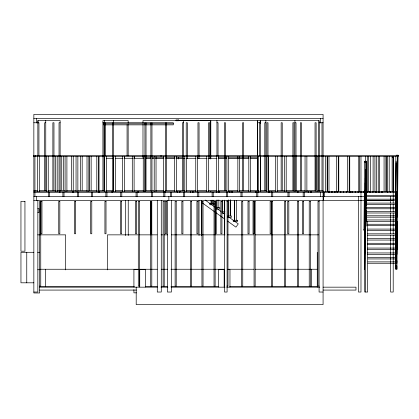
<?xml version="1.0" encoding="UTF-8"?>
<svg xmlns="http://www.w3.org/2000/svg" width="419" height="419" viewBox="0 0 419 419"><rect width="100%" height="100%" fill="white"/><g stroke="black" fill="none" stroke-linecap="round" stroke-linejoin="round"><path stroke-width="0.63" d="M364.703 161.226L364.703 162.163L366.52 162.163L366.515 161.226L364.703 161.226L363.938 230.293L363.938 229.355M366.248 226.066L366.505 197.978L365.41 197.978L364.692 269.218L364.671 265.976M366.421 171.245L366.515 161.226L366.505 195.406M366.248 221.515L366.368 210.401M366.416 205.823L366.431 204.519M366.447 203.21L366.505 197.978M395.473 225.668L395.41 233.252L395.494 225.422M395.489 224.364L395.656 208.699M395.672 207.395L396.165 161.048M395.51 224.113L395.719 204.535M395.73 203.225L396.165 162.761M396.489 203.21L396.542 197.978L397.636 197.978L396.913 269.218L395.824 269.218L396.474 204.519M395.824 269.218L396.542 197.978M397.343 222.154L397.228 233.252L397.222 232.194M397.422 214.978L398.045 155.177L396.227 155.177M33.85 118.388L323.08 118.388M178.41 120.599L210.815 120.599L210.804 158.901M33.85 122.751L38.936 122.751L38.936 155.884M45.755 122.751L44.665 122.751L44.665 190.32M60.132 122.751L59.042 122.751L59.042 190.32M102.917 122.751L173.283 122.751L173.283 124.862L103.624 124.862L103.624 122.751M183.517 122.751L182.427 122.751L182.427 190.32M216.948 122.751L218.042 122.751L218.042 155.884M257.664 122.751L260.482 122.751L260.482 190.32M265.871 122.751L264.782 122.751L264.782 190.32M294.934 122.751L296.024 122.751L296.024 190.32M319.084 122.751L323.08 122.751M103.624 123.804L173.283 123.804M392.111 157.23L393.205 157.23M146.257 157.822L150.83 157.822M152.139 157.822L154.098 157.822M155.407 157.822L163.908 157.822M165.866 157.822L175.022 157.822M176.326 157.822L182.213 157.822M218.257 157.822L226.758 157.822M228.716 157.822L248.986 157.822M250.29 157.822L257.481 157.822M106.3 158.277L112.769 158.277M115.482 158.277L122.683 158.277M123.987 158.277L132.498 158.277M133.808 158.277L143.623 158.277M146.236 158.277L150.819 158.277M152.128 158.277L154.092 158.277M155.402 158.277L163.908 158.277M165.872 158.277L175.032 158.277M176.341 158.277L182.228 158.277M183.538 158.277L184.847 158.277M186.156 158.277L195.972 158.277M197.281 158.277L207.096 158.277M208.405 158.277L216.911 158.277M218.22 158.277L226.726 158.277M228.69 158.277L248.975 158.277M250.284 158.277L257.481 158.277M366.468 165.002L366.436 203.095M397.552 168.92L397.531 208.777M397.458 177.447L397.406 217.142M365.101 190.09L365.075 230.471M33.85 190.32L37.275 190.32M39.15 190.32L46.986 190.32M48.29 190.32L55.476 190.32M56.775 190.32L65.27 190.32M66.563 190.32L76.373 190.32M77.662 190.32L87.477 190.32M88.755 190.32L97.271 190.32M98.544 190.32L105.106 190.32M106.41 190.32L113.596 190.32M115.555 190.32L122.736 190.32M124.045 190.32L132.535 190.32M133.839 190.32L143.633 190.32M144.943 190.32L154.108 190.32M155.418 190.32L163.929 190.32M165.238 190.32L175.058 190.32M176.368 190.32L184.873 190.32M186.183 190.32L196.003 190.32M197.312 190.32L206.478 190.32M208.442 190.32L216.953 190.32M218.262 190.32L226.773 190.32M228.737 190.32L237.903 190.32M239.212 190.32L249.033 190.32M250.342 190.32L258.937 190.32M260.162 190.32L266.709 190.32M275.252 190.32L268.019 190.32L268.003 122.751L266.913 122.751L266.913 155.884M277.184 190.32L284.412 190.32M285.695 190.32L294.227 190.32M295.515 190.32L305.336 190.32M306.645 190.32L316.125 190.32L316.125 122.751L315.036 122.751L315.036 190.32M317.775 190.32L323.08 190.32M33.85 191.41L397.636 191.41M33.85 192.499L397.636 192.499M365.41 195.406L397.662 195.406M33.85 196.495L323.08 196.495M323.452 196.495L360.979 196.495M361.162 196.495L364.52 196.495M365.41 196.495L397.662 196.495M366.656 199.177L396.332 199.177M365.368 200.266L365.431 161.226M366.656 200.266L396.332 200.266M397.589 200.266L397.636 156.533M33.85 200.492L323.08 200.492M360.979 200.492L323.452 200.492L323.452 191.41M361.262 200.492L364.52 200.492M366.478 200.492L393.205 200.492M366.52 201.22L365.431 201.22L365.41 197.978M396.563 201.22L397.652 201.22L397.636 197.978M226.878 201.309L227.967 201.309L227.967 286.077L226.878 286.077M319.084 201.309L317.995 201.309L317.995 286.077L319.084 286.077M366.615 203.095L396.903 203.095M366.615 204.477L396.903 204.477M366.567 207.389L396.887 207.389M215.712 207.625L219.776 207.625L219.776 209.008L215.712 209.008M37.846 208.573L38.936 208.573L38.936 212.569L37.846 212.569M365.279 208.777L365.347 169.564M366.567 208.777L396.887 208.777M365.232 211.621L396.84 211.621M222.028 211.763L224.935 211.763M365.232 213.004L396.84 213.004M222.028 213.145L224.935 213.145M365.185 215.759L396.793 215.759M227.852 215.958L231.335 215.958L231.335 217.341L227.852 217.341M365.185 217.142L396.793 217.142M365.143 219.954L396.751 219.954M365.143 221.337L396.751 221.337M364.74 223.39L364.719 263.258M367.673 224.265L397.348 224.265M367.673 225.647L397.348 225.647L397.338 222.332M367.62 229.088L397.296 229.088M367.62 230.471L396.652 230.471M367.568 233.833L395.955 233.833M396.128 233.833L396.144 225.448M37.726 234.855L65.663 234.855L65.663 269.888M138.155 234.855L107.442 234.855L107.442 269.888M139.464 234.855L157.104 234.855M161.027 234.855L162.986 234.855M164.295 234.855L167.558 234.855M171.481 234.855L225.066 234.855M227.679 234.855L253.814 234.855M255.124 234.855L284.527 234.855M285.831 234.855L318.508 234.855M367.568 235.216L395.955 235.216M367.515 238.678L395.903 238.678M397.16 238.678L397.191 240.061M364.939 240.061L364.959 204.503M367.515 240.061L395.903 240.061M367.463 243.292L396.463 243.292M367.463 244.68L396.463 244.68M367.411 248.069L396.442 248.069M367.411 249.457L396.442 249.457M397.055 249.457L397.118 222.012M33.86 252.296L20.955 252.296L20.955 282.809L33.86 282.809M37.726 252.296L39.664 252.296M367.358 252.95L396.39 252.95M364.781 254.333L364.844 214.538M367.358 254.333L396.39 254.333M397.003 254.333L397.023 221.997M364.729 257.565L364.729 258.947M367.955 257.565L396.343 257.565M367.955 258.947L396.343 258.947M367.908 261.875L396.94 261.875M367.908 263.258L396.94 263.258L396.913 260.587M395.803 265.976L396.893 265.976L396.913 269.218M40.308 269.249L138.275 269.249M139.579 269.249L157.225 269.249M161.147 269.249L167.684 269.249M170.947 269.249L224.537 269.249M227.805 269.249L253.945 269.249M255.255 269.249L317.267 269.249M228.03 269.621L229.968 269.621L229.968 287.057M37.726 269.731L39.664 269.731M39.664 286.077L40.753 286.077L40.753 201.309L39.664 201.309L39.664 292.975L33.85 292.975L33.85 114.392L323.08 114.392L323.08 304.608L136.196 304.608L136.196 287.167M39.664 286.69L134.352 286.69M145.461 286.69L157.225 286.69M161.147 286.69L167.684 286.69M170.947 286.69L218.655 286.69M229.764 286.69L317.267 286.69M39.664 287.167L157.397 287.167M161.027 287.167L167.862 287.167M171.135 287.167L225.066 287.167M226.731 287.167L319.812 287.167M323.08 287.167L355.977 287.167L355.977 290.074L323.08 290.074M39.664 290.074L136.468 290.074M33.85 292.033L37.846 292.033L37.846 200.492M323.08 292.033L319.084 292.033L319.084 200.492M136.5 292.844L133.918 292.844L133.918 289.618M205.158 200.041L220.923 211.401M221.976 212.161L224.605 214.057M227.758 216.324L238.27 223.903L235.934 227.145L227.527 221.085M201.24 202.147L224.898 219.189M398.045 155.177L398.05 156.229M397.699 156.533L397.699 191.41M397.27 221.991L397.243 235.216L397.217 222.227M396.51 192.085L396.463 203.095M396.432 191.918L396.384 211.621M396.327 191.897L396.28 219.954M396.248 192.022L396.196 224.574M396.196 225.862L396.196 229.088M396.18 196.197L396.18 224.574M396.039 209.118L396.028 224.594M396.039 225.883L396.028 229.109M396.028 230.398L396.039 238.783M396.039 240.071L396.028 243.292M395.986 213.894L395.986 215.827M395.986 217.121L395.934 224.579M395.986 225.501L395.934 252.95M395.924 220.708L395.84 261.875L395.824 228.989M395.819 156.533L395.819 191.41M393.226 191.41L393.226 156.533L393.205 195.354M393.205 196.495L393.205 203.105M393.205 204.414L393.205 211.605M393.205 212.915L393.205 233.839M393.205 235.148L393.205 292.033L390.66 292.033L390.66 235.148M392.111 156.533L392.111 191.41M390.66 191.41L390.66 192.499M390.66 196.495L390.66 203.105M390.66 204.414L390.66 211.605M390.66 212.915L390.66 233.839M390.314 191.41L390.314 192.499M389.204 156.533L389.204 191.41M387.769 191.41L387.769 192.499M387.596 191.41L387.596 192.499M387.386 156.533L387.386 191.41M386.501 156.533L386.501 191.41M385.889 156.533L385.889 191.41M384.071 156.533L384.071 191.41M382.165 191.41L382.165 192.499M381.704 191.41L381.704 192.499M379.363 156.533L379.363 191.41M379.164 191.41L379.164 192.499M378.818 191.41L378.818 192.499M378.242 156.533L378.242 191.41M376.424 156.533L376.424 191.41M376.272 191.41L376.272 192.499M375.817 191.41L375.817 192.499M374.926 156.533L374.926 191.41M373.109 156.533L373.109 191.41M372.931 191.41L372.931 192.499M370.417 156.533L370.386 192.499M369.872 191.41L369.872 192.499M368.6 156.533L368.6 191.41M367.704 221.337L367.683 292.033L364.886 292.033L364.907 209.118M367.327 191.41L367.327 192.499M367.28 156.533L367.28 191.41M366.981 191.41L366.981 192.499M366.342 210.333L366.342 211.621M366.253 219.954L366.253 210.28L366.206 220.399M366.138 210.385L366.154 211.674M366.138 212.967L366.154 220.059M366.033 210.307L365.997 220.08M365.462 156.533L365.462 161.697M365.253 178.091L365.216 217.142M365.195 182.867L365.143 292.033M364.441 191.41L364.441 192.499M363.87 191.41L363.87 192.499M361.325 191.41L361.325 192.499M360.979 156.533L360.979 292.033L358.439 292.033L358.439 196.495M359.167 156.533L359.167 191.41M358.889 156.533L358.889 191.41M358.439 191.41L358.439 192.499M358.056 191.41L358.056 192.499M355.516 191.41L355.516 192.499M355.171 191.41L355.171 192.499M352.625 191.41L352.625 192.499M352.086 191.41L352.086 192.499M350.766 191.41L350.766 192.499M350.211 191.41L350.211 192.499M349.745 156.533L349.745 191.41M349.546 191.41L349.546 192.499M349.237 156.533L349.2 192.499M347.419 156.533L347.419 191.41M346.654 191.41L346.654 192.499M346.262 191.41L346.262 192.499M343.716 191.41L343.716 192.499M343.371 191.41L343.371 192.499M340.83 191.41L340.83 192.499M340.453 191.41L340.453 192.499M338.782 156.533L338.782 191.41M338.274 156.533L338.274 191.41M337.489 191.41L337.489 192.499M337.117 191.41L337.117 192.499M336.457 156.533L336.457 191.41M335.022 191.41L335.022 192.499M334.619 191.41L334.619 192.499M332.073 191.41L332.073 192.499M331.728 191.41L331.728 192.499M329.187 191.41L329.187 192.499M328.994 156.533L328.994 191.41M328.889 191.41L328.889 192.499M327.312 156.533L327.312 191.41M327.181 156.533L327.181 191.41M325.495 156.533L325.495 191.41M324.547 192.499L324.547 196.495M321.991 122.751L321.991 190.32M320.535 118.388L320.535 122.956M320.535 192.499L320.535 196.495M319.084 191.41L319.084 120.567L142.984 120.567L142.984 123.186M318.901 120.567L318.901 190.729M317.832 156.533L317.832 191.41M317.267 252.296L317.267 287.167M316.015 156.533L316.015 191.41M311.453 269.249L311.453 286.69M311.338 191.41L311.338 192.499M310.694 191.41L310.694 192.499M308.426 191.41L308.426 192.499M308.201 191.41L308.201 192.499M306.876 156.533L306.876 191.41M305.058 156.533L305.058 191.41M304.278 192.499L304.278 196.495M303.188 192.499L303.188 196.495M301.46 190.32L301.46 122.751L300.371 122.751L300.371 190.32M298.056 191.41L298.056 192.499M297.595 191.41L297.595 192.499M295.908 156.533L295.908 191.41M294.934 120.567L294.934 155.884M294.096 156.533L294.096 191.41M293.991 190.32L293.991 122.751L292.897 122.751L292.897 190.32M289.063 192.499L289.063 196.495M287.968 192.499L287.968 196.495M286.198 156.533L286.198 191.41M284.381 156.533L284.381 191.41M282.244 190.32L282.244 122.751L281.154 122.751L281.154 190.32M277.252 156.533L277.252 191.41M275.44 156.533L275.44 191.41M272.748 192.499L272.748 196.495M271.816 191.41L271.816 192.499M271.659 192.499L271.659 196.495M271.161 191.41L271.161 192.499M269.139 191.41L269.139 192.499M268.951 191.41L268.951 192.499M268.301 156.533L268.301 191.41M266.484 156.533L266.484 191.41M265.871 120.567L265.871 190.729M264.138 155.444L264.138 156.533M260.398 120.567L260.398 123.17M260.414 156.533L260.414 191.41M260.209 120.567L260.215 123.17M259.392 122.751L259.392 155.884M258.602 156.533L258.533 192.499M258.067 191.41L258.067 192.499M257.821 192.499L257.821 196.495M257.664 120.567L257.664 190.729M257.481 120.567L257.481 190.734M256.732 192.499L256.732 196.495M256.046 191.41L256.046 192.499M255.669 191.41L255.669 192.499M250.63 156.533L250.63 191.41M248.813 156.533L248.813 191.41M243.654 190.32L243.654 122.751L242.564 122.751L242.564 190.32M242.062 192.499L242.062 196.495M240.972 192.499L240.972 196.495M239.668 156.533L239.668 191.41M237.851 156.533L237.851 191.41M236.311 200.282L236.311 220.268M232.288 191.41L232.288 192.499M231.911 191.41L231.911 192.499M229.89 191.41L229.89 192.499M229.727 191.41L229.727 192.499M228.706 156.533L228.706 191.41M228.423 199.837L228.46 215.958M227.58 192.499L227.58 196.495M227.093 200.492L227.093 292.033L224.553 292.033L224.553 200.492M226.889 156.533L226.889 191.41M226.49 192.499L226.49 196.495M225.48 190.32L225.48 122.751L224.39 122.751L224.39 190.32M224.731 201.309L224.731 233.765M224.422 200.151L224.422 211.763M224.16 287.057L224.16 269.621L218.346 269.621L218.346 287.057M222.604 200.151L222.604 211.763M219.006 191.41L219.006 192.499M218.818 191.41L218.818 192.499M218.854 199.889L218.818 207.625M218.32 156.533L218.32 191.41M217 199.889L217.037 207.625M216.948 120.567L216.948 155.884M216.796 191.41L216.796 192.499M216.503 156.533L216.503 191.41M216.445 191.41L216.445 192.499M215.167 201.309L215.167 233.765L216.256 233.765L216.256 201.309L214.036 201.309L214.036 286.077L215.125 286.077L215.125 201.309M213.203 192.499L213.203 196.495M212.967 200.172L212.967 203.393M212.931 200.172L212.931 203.393M212.114 192.499L212.114 196.495M210.804 191.41L210.804 191.86M210.621 120.567L210.621 158.901M209.678 158.482L209.678 122.751L208.589 122.751L208.531 191.41M206.714 156.533L206.714 191.41M201.586 200.492L201.586 235.562M199.062 158.482L199.062 122.751L197.972 122.751L197.972 158.482M199.041 200.492L199.041 235.562M198.795 192.499L198.795 196.495M197.705 192.499L197.705 196.495M197.569 156.533L197.569 191.41M195.752 156.533L195.752 191.41M193.033 191.41L193.033 192.499M192.63 191.41L192.63 192.499M190.666 191.41L190.666 192.499M190.472 191.41L190.472 192.499M187.319 158.482L187.319 122.751L186.23 122.751L186.23 155.884M186.607 156.533L186.607 191.41M184.789 156.533L184.789 191.41M184.664 192.499L184.664 196.495M183.574 192.499L183.574 196.495M183.517 120.567L183.517 190.32M180.29 191.41L180.29 191.86M179.756 191.41L179.756 192.499M179.531 191.41L179.531 192.499M178.594 157.602L178.594 158.901M178.41 157.602L178.41 158.901M177.572 191.41L177.572 192.499M177.19 191.41L177.19 192.499M176.357 156.533L176.357 191.41M174.54 156.533L174.54 191.41M171.575 192.499L171.575 196.495M171.413 200.492L171.413 292.033L167.422 292.033L167.422 200.492M170.486 192.499L170.486 196.495M168.873 196.495L168.873 200.492M166.521 122.751L166.521 190.32M165.432 122.751L165.432 192.499M164.877 191.41L164.877 196.495M163.787 192.499L163.787 196.495M163.578 156.533L163.578 191.41M161.278 200.492L161.278 292.033L157.282 292.033L157.282 200.492M161.022 155.444L161.022 156.533M156.036 156.533L156.036 191.41M154.218 156.533L154.218 191.41M152.616 192.499L152.616 196.495M151.971 122.751L151.971 190.32M151.526 192.499L151.526 196.495M151.516 201.309L151.516 233.765M151.411 191.41L151.411 192.499M151.238 191.41L151.238 192.499M150.882 122.751L150.882 190.32M150.704 201.309L150.704 286.077L151.793 286.077L151.793 201.309L150.421 201.309L150.421 233.765M146.032 122.751L146.032 190.32M145.545 287.036L145.545 269.6L133.918 269.6L133.918 287.036M145.074 156.533L145.074 191.41M144.943 122.751L144.943 191.41M143.256 156.533L143.256 191.41M142.984 124.49L142.984 157.822M139.731 269.6L139.731 287.036M138.317 191.41L138.317 192.499M137.956 191.41L137.956 192.499M137.154 192.499L137.154 196.495M136.065 192.499L136.065 196.495M134.588 156.737L134.588 158.67M134.111 156.533L134.111 191.41M132.294 156.533L132.294 191.41M128.235 200.492L128.235 235.562M128.156 123.17L128.156 120.567L102.917 120.567L102.917 190.729M128.156 124.469L128.156 155.884M127.067 124.7L127.067 155.884M125.695 200.492L125.695 235.562M124.511 156.737L124.511 158.67M124.401 156.533L124.401 191.41M122.584 156.533L122.584 191.41M121.809 192.499L121.809 196.495M120.719 192.499L120.719 196.495M115.455 156.533L115.455 191.41M113.638 156.533L113.638 191.41M113.418 120.567L113.418 190.32M112.329 122.751L112.329 190.32M112.177 191.41L112.177 192.499M112.098 191.41L112.098 192.499M106.971 192.499L106.971 196.495M106.499 156.533L106.499 191.41M105.881 192.499L105.881 196.495M105.447 122.751L105.447 155.884M104.682 156.533L104.682 191.41M104.357 120.567L104.357 190.734M104.006 124.7L104.006 190.32M102.341 155.444L102.341 156.533M99.083 191.41L99.083 192.499M99.031 156.533L99.031 190.116M98.816 191.41L98.816 192.499M98.617 156.533L98.617 191.41M96.799 156.533L96.799 191.41M92.431 192.499L92.431 196.495M91.342 192.499L91.342 196.495M91.148 156.533L91.148 190.116M89.331 156.533L89.331 190.116M88.828 156.533L88.828 191.41M87.011 156.533L87.011 191.41M82.192 156.533L82.192 190.116M80.38 156.533L80.38 190.116M78.531 192.499L78.531 196.495M77.866 156.533L77.866 191.41M77.442 192.499L77.442 196.495M76.049 156.533L76.049 191.41M73.252 156.533L73.252 190.116M73.037 191.41L73.037 192.499M72.906 191.41L72.906 192.499M71.434 156.533L71.434 190.116M66.904 156.533L66.904 191.41M65.086 156.533L65.086 191.41M64.002 192.499L64.002 196.495M63.536 156.533L63.536 190.116M62.913 192.499L62.913 196.495M61.724 156.533L61.724 190.116M60.132 190.729L60.132 120.567L37.846 120.567L37.846 155.884M59.943 191.41L59.943 192.499M59.629 191.41L59.629 192.499M57.194 156.533L57.194 191.41M55.376 156.533L55.376 191.41M53.967 190.32L53.967 122.751L52.873 122.751L52.873 190.32M49.468 192.499L49.468 196.495M48.379 192.499L48.379 196.495M48.248 156.533L48.248 191.41M46.43 156.533L46.43 191.41M45.755 120.567L45.755 190.729M45.472 269.249L45.472 286.69M39.297 156.533L39.297 191.41M38.024 120.567L38.024 123.17M37.48 156.533L37.48 191.41M36.39 118.388L36.39 122.956M36.39 196.495L36.39 200.492M35.311 155.444L35.311 156.533M34.939 156.533L34.939 191.41M34.939 192.499L34.939 196.495M33.473 155.444L33.473 156.533M26.764 252.296L26.764 282.809M178.578 119.939L176.032 119.939L176.032 120.756L178.578 120.756L178.578 119.939M398.05 155.444L33.499 155.444L33.499 156.533L398.05 156.533L398.05 155.444M24.951 201.309L20.95 201.309L20.955 251.206L24.951 251.206L24.946 201.309M41.963 201.309L40.868 201.309L40.873 233.765L41.963 233.765L41.963 201.309M59.828 201.309L58.739 201.309L58.739 233.765L59.828 233.765L59.828 201.309M75.609 201.309L74.519 201.309L74.519 233.765L75.609 233.765L75.609 201.309M91.782 201.309L90.693 201.309L90.693 233.765L91.782 233.765L91.782 201.309M106.012 201.309L104.923 201.309L104.923 233.765L106.012 233.765L106.012 201.309M121.672 201.309L120.583 201.309L120.583 233.765L121.672 233.765L121.672 201.309M136.584 201.309L135.494 201.309L135.494 233.765L136.584 233.765L136.584 201.309M139.386 201.309L138.296 201.309L138.296 286.077L139.386 286.077L139.386 201.309M164.211 201.309L163.122 201.309L163.122 286.077L164.211 286.077L164.211 201.309M166.432 201.309L165.343 201.309L165.343 233.765L166.432 233.765L166.432 201.309M176.216 201.309L175.121 201.309L175.121 286.077L176.216 286.077L176.216 201.309M182.925 201.309L181.836 201.309L181.836 233.765L182.925 233.765L182.925 201.309M191.53 201.309L190.441 201.309L190.441 286.077L191.53 286.077L191.53 201.309M198.014 201.309L196.925 201.309L196.925 233.765L198.014 233.765L198.014 201.309M203.037 201.309L201.948 201.309L201.948 286.077L203.037 286.077L203.037 201.309M221.955 201.309L220.865 201.309L220.865 233.765L221.955 233.765L221.955 201.309M242.748 201.309L241.653 201.309L241.653 286.077L242.748 286.077L242.748 201.309M249.085 201.309L247.996 201.309L247.996 233.765L249.085 233.765L249.085 201.309M255.155 201.309L253.018 201.309L253.018 233.765L254.108 233.765L254.108 201.309L254.066 286.077L255.155 286.077L255.155 201.309M271.234 201.309L270.145 201.309L270.145 233.765L271.234 233.765L271.234 201.309M272.554 201.309L271.465 201.309L271.465 286.077L272.554 286.077L272.554 201.309M285.611 201.309L284.522 201.309L284.522 286.077L285.611 286.077L285.611 201.309M288.817 201.309L287.727 201.309L287.727 233.765L288.817 233.765L288.817 201.309M298.422 201.309L297.333 201.309L297.333 286.077L298.422 286.077L298.422 201.309M303.566 201.309L302.476 201.309L302.476 233.765L303.566 233.765L303.566 201.309M310.322 201.309L309.232 201.309L309.232 286.077L310.322 286.077L310.322 201.309M213.91 203.393L209.846 203.393L209.846 204.781L213.91 204.781L213.91 203.393M237.316 220.268L233.252 220.268L233.252 221.656L237.316 221.656L237.316 220.268M234.53 220.268L234.53 200.282L234.493 220.268M230.277 215.958L230.277 199.837L230.241 215.958M211.155 203.393L211.155 200.172L211.118 203.393"/></g></svg>
